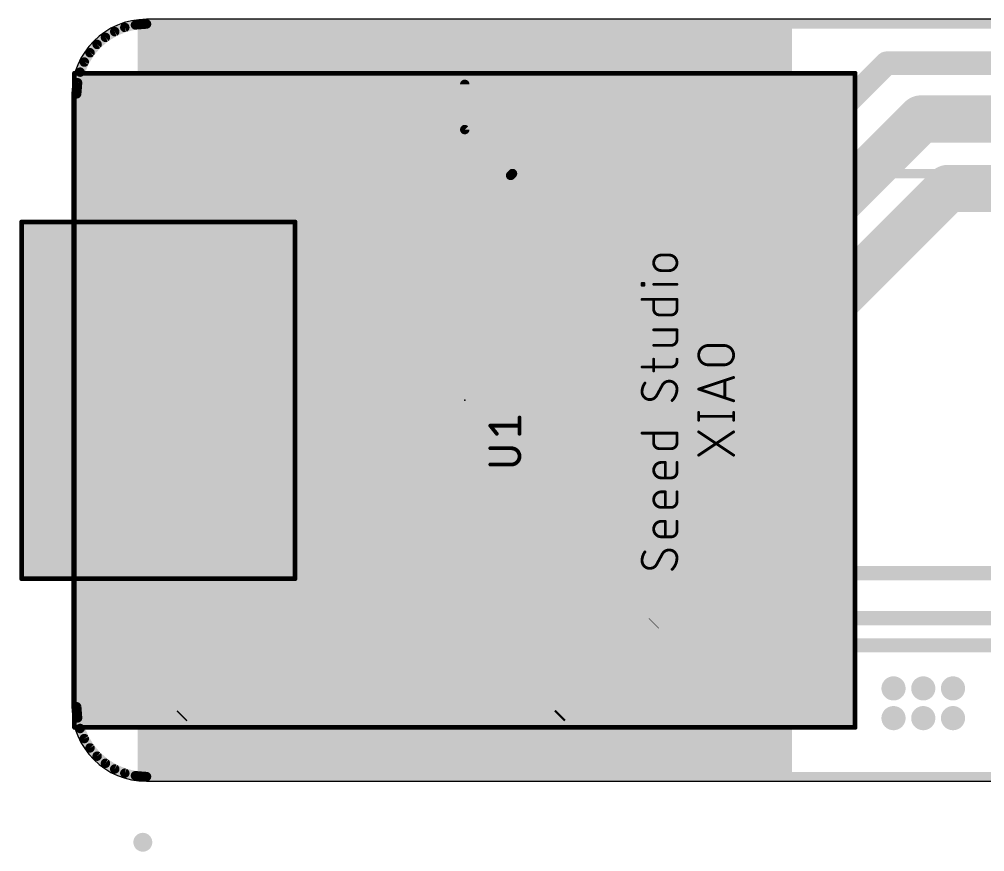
# Model space of a CAD drawing. Extents: x -1.4 to 96, y -1.9 to 20.5.
# Drawn here: x -1.42 to 24.55, y -1.89 to 20.5 of the extents above; entities that cross this region are included whole.
import ezdxf

# ---------------------------------------------------------------- set-up
doc = ezdxf.new("R2010")
doc.units = 0
for name, color, linetype in [('1', 12, 'CONTINUOUS'), ('16', 132, 'CONTINUOUS'), ('18', 110, 'CONTINUOUS'), ('20', 31, 'CONTINUOUS'), ('21', 253, 'CONTINUOUS'), ('23', 53, 'CONTINUOUS'), ('25', 253, 'CONTINUOUS'), ('39', 12, 'CONTINUOUS')]:
    doc.layers.add(name, color=color, linetype=linetype)

# ---------------------------------------------------------------- blocks, each defined once
blk = doc.blocks.new('RECT')
blk.add_solid([(-0.5, -0.5), (0.5, -0.5), (-0.5, 0.5), (0.5, 0.5)])
blk = doc.blocks.new('PIE')
at = {"const_width": 0.5}
blk.add_lwpolyline([(0, -0.25, 1), (0, 0.25, 1), (0, -0.25)], format="xyb", dxfattribs=at)
blk = doc.blocks.new('ROUNDV')
at = {"const_width": 0.5}
blk.add_lwpolyline([(0, -0.25, 1), (0, 0.25, 1), (0, -0.25)], format="xyb", dxfattribs=at)

msp = doc.modelspace()

# ---------------------------------------------------------------- linework, layer by layer
at = {"layer": '1'}
for points, const_width in [([(1.1499, 20.1685), (0.8993, 20.015)], 0.254), ([(1.4213, 20.281), (1.1499, 20.1685)], 0.254), ([(1.7071, 20.3496), (1.4213, 20.281)], 0.254), ([(2.005, 20.373), (1.7071, 20.3496)], 0.254), ([(93.995, 20.373), (2.005, 20.373)], 0.254), ([(0.8993, 20.015), (0.6759, 19.8241)], 0.254), ([(0.6759, 19.8241), (0.485, 19.6007)], 0.254), ([(0.485, 19.6007), (0.3315, 19.3501)], 0.254), ([(21.915, 19.3175), (17.78, 15.1825)], 0.635), ([(69.2837, 19.3175), (21.915, 19.3175)], 0.635), ([(0.3315, 19.3501), (0.219, 19.0787)], 0.254), ([(0.219, 19.0787), (0.1504, 18.7929)], 0.254), ([(8.0264, 18.1289), (8.0264, 18.75)], 0.635), ([(0.1504, 18.7929), (0.127, 18.495)], 0.254), ([(10.5664, 18.75), (10.5664, 17.5336)], 0.254), ([(0.127, 18.495), (0.127, 2.005)], 0.254), ([(10.9728, 15.1825), (8.0264, 18.1289)], 0.635), ([(13.7416, 8.715), (22.8466, 17.82)], 1.27), ([(22.8466, 17.82), (41.01, 17.82)], 1.27), ([(10.5664, 17.5336), (11.8, 16.3)], 0.254), ([(11.8, 16.3), (11.85, 16.35)], 0.254), ([(23.57, 15.95), (13.37, 5.75)], 1.27), ([(41.14, 15.95), (23.57, 15.95)], 1.27), ([(17.78, 15.1825), (10.9728, 15.1825)], 0.635), ([(8.2664, 7.3092), (9.6722, 8.715)], 1.27), ([(9.6722, 8.715), (13.7416, 8.715)], 1.27), ([(8.2664, 5.75), (8.2664, 7.3092)], 1.27), ([(13.37, 5.75), (10.1664, 5.75)], 1.27), ([(3.7719, 5.6007), (2.9718, 5.6007)], 0.381), ([(2.9718, 5.6007), (2.9718, 1.7754)], 0.381), ([(15.6551, 4.2536), (15.6464, 4.2449)], 0.381), ([(15.6464, 4.2449), (15.6464, 1.75)], 0.381), ([(15.6551, 4.3904), (15.6551, 4.2536)], 0.381), ([(13.1446, 3.841), (13.1446, 1.7882)], 0.381), ([(0.127, 2.005), (0.1504, 1.7071)], 0.254), ([(0.1504, 1.7071), (0.219, 1.4213)], 0.254), ([(2.9718, 1.7754), (2.9464, 1.75)], 0.381), ([(13.1446, 1.7882), (13.1064, 1.75)], 0.381), ([(0.219, 1.4213), (0.3315, 1.1499)], 0.254), ([(0.3315, 1.1499), (0.485, 0.8993)], 0.254), ([(0.485, 0.8993), (0.6759, 0.6759)], 0.254), ([(0.6759, 0.6759), (0.8993, 0.485)], 0.254), ([(0.8993, 0.485), (1.1499, 0.3315)], 0.254), ([(1.1499, 0.3315), (1.4213, 0.219)], 0.254), ([(1.4213, 0.219), (1.7071, 0.1504)], 0.254), ([(1.7071, 0.1504), (2.005, 0.127)], 0.254), ([(2.005, 0.127), (93.995, 0.127)], 0.254)]:
    msp.add_lwpolyline(points, dxfattribs=dict(at, const_width=const_width))
for points, const_width in [([(1.1256, 20.2272, 1), (1.1742, 20.1098)], 0.127), ([(1.183, 20.1144, 1), (1.1167, 20.2226)], 0.127), ([(1.4065, 20.3427, 1), (1.4362, 20.2192)], 0.127), ([(1.4456, 20.2223, 1), (1.397, 20.3396)], 0.127), ([(1.7021, 20.4129, 1), (1.712, 20.2862)], 0.127), ([(1.7219, 20.2878, 1), (1.6922, 20.4113)], 0.127), ([(2.005, 20.4365, 1), (2.005, 20.3095)], 0.127), ([(2.01, 20.3097, 1), (2, 20.4363)], 0.127), ([(0.8661, 20.0691, 1), (0.9325, 19.9608)], 0.127), ([(0.9406, 19.9667, 1), (0.8581, 20.0633)], 0.127), ([(0.6346, 19.8724, 1), (0.7171, 19.7758)], 0.127), ([(0.7242, 19.7829, 1), (0.6276, 19.8654)], 0.127), ([(0.4367, 19.6419, 1), (0.5333, 19.5594)], 0.127), ([(0.5392, 19.5675, 1), (0.4309, 19.6339)], 0.127), ([(21.915, 19.4763, 1), (21.915, 19.1588)], 0.3175), ([(22.0273, 19.2052, 1), (21.8028, 19.4298)], 0.3175), ([(0.2774, 19.3833, 1), (0.3856, 19.317)], 0.127), ([(0.3902, 19.3258, 1), (0.2728, 19.3744)], 0.127), ([(0.1604, 19.103, 1), (0.2777, 19.0544)], 0.127), ([(0.2808, 19.0638, 1), (0.1573, 19.0935)], 0.127), ([(8.1852, 18.75, 1), (7.8677, 18.75)], 0.3175), ([(0.0887, 18.8078, 1), (0.2122, 18.7781)], 0.127), ([(0.2138, 18.788, 1), (0.0871, 18.7979)], 0.127), ([(10.6299, 18.75, 1), (10.5029, 18.75)], 0.127), ([(0.1905, 18.495, 1), (0.0635, 18.495)], 0.127), ([(0.0637, 18.5, 1), (0.1903, 18.49)], 0.127), ([(8.1387, 18.2411, 1), (7.9141, 18.0166)], 0.3175), ([(22.8466, 18.1375, 1), (22.8466, 17.5025)], 0.635), ([(23.0711, 17.5955, 1), (22.622, 18.0445)], 0.635), ([(7.8677, 18.1289, 1), (8.1852, 18.1289)], 0.3175), ([(10.6113, 17.5785, 1), (10.5215, 17.4887)], 0.127), ([(10.5029, 17.5336, 1), (10.6299, 17.5336)], 0.127), ([(11.7551, 16.3449, 1), (11.8449, 16.2551)], 0.127), ([(11.7551, 16.2551, 1), (11.8449, 16.3449)], 0.127), ([(11.8949, 16.3051, 1), (11.8051, 16.3949)], 0.127), ([(23.57, 16.2675, 1), (23.57, 15.6325)], 0.635), ([(23.7945, 15.7255, 1), (23.3455, 16.1745)], 0.635), ([(10.9728, 15.3413, 1), (10.9728, 15.0238)], 0.3175), ([(10.8605, 15.0702, 1), (11.085, 15.2948)], 0.3175), ([(17.6678, 15.2948, 1), (17.8923, 15.0702)], 0.3175), ([(17.78, 15.0238, 1), (17.78, 15.3413)], 0.3175), ([(9.6722, 9.0325, 1), (9.6722, 8.3975)], 0.635), ([(9.8967, 8.4905, 1), (9.4477, 8.9395)], 0.635), ([(13.7416, 8.3975, 1), (13.7416, 9.0325)], 0.635), ([(13.517, 8.9395, 1), (13.9661, 8.4905)], 0.635), ([(8.5839, 7.3092, 1), (7.9489, 7.3092)], 0.635), ([(8.0419, 7.5337, 1), (8.4909, 7.0847)], 0.635), ([(10.1664, 6.0675, 1), (10.1664, 5.4325)], 0.635), ([(13.1455, 5.9745, 1), (13.5945, 5.5255)], 0.635), ([(13.37, 5.4325, 1), (13.37, 6.0675)], 0.635), ([(7.9489, 5.75, 1), (8.5839, 5.75)], 0.635), ([(3.0671, 5.6007, 1), (2.8765, 5.6007)], 0.1905), ([(2.9718, 5.696, 1), (2.9718, 5.5055)], 0.1905), ([(3.7719, 5.5055, 1), (3.7719, 5.696)], 0.1905), ([(15.7416, 4.2449, 1), (15.5511, 4.2449)], 0.1905), ([(15.7503, 4.3904, 1), (15.5598, 4.3904)], 0.1905), ([(15.7224, 4.1862, 1), (15.5877, 4.3209)], 0.1905), ([(15.579, 4.3123, 1), (15.7138, 4.1775)], 0.1905), ([(15.5598, 4.2536, 1), (15.7503, 4.2536)], 0.1905), ([(13.2399, 3.841, 1), (13.0494, 3.841)], 0.1905), ([(0.1903, 2.01, 1), (0.0637, 2)], 0.127), ([(0.0635, 2.005, 1), (0.1905, 2.005)], 0.127), ([(0.2122, 1.7219, 1), (0.0887, 1.6922)], 0.127), ([(2.879, 1.8174, 1), (3.0138, 1.6826)], 0.1905), ([(2.8765, 1.7754, 1), (3.0671, 1.7754)], 0.1905), ([(3.0392, 1.708, 1), (2.9044, 1.8428)], 0.1905), ([(13.039, 1.8174, 1), (13.1738, 1.6826)], 0.1905), ([(13.0494, 1.7882, 1), (13.2399, 1.7882)], 0.1905), ([(13.212, 1.7208, 1), (13.0772, 1.8556)], 0.1905), ([(15.5511, 1.75, 1), (15.7416, 1.75)], 0.1905), ([(0.0871, 1.7021, 1), (0.2138, 1.712)], 0.127), ([(0.2777, 1.4456, 1), (0.1604, 1.397)], 0.127), ([(0.1573, 1.4065, 1), (0.2808, 1.4362)], 0.127), ([(0.3856, 1.183, 1), (0.2774, 1.1167)], 0.127), ([(0.2728, 1.1256, 1), (0.3902, 1.1742)], 0.127), ([(0.5333, 0.9406, 1), (0.4367, 0.8581)], 0.127), ([(0.4309, 0.8661, 1), (0.5392, 0.9325)], 0.127), ([(0.7171, 0.7242, 1), (0.6346, 0.6276)], 0.127), ([(0.6276, 0.6346, 1), (0.7242, 0.7171)], 0.127), ([(0.9325, 0.5392, 1), (0.8661, 0.4309)], 0.127), ([(0.8581, 0.4367, 1), (0.9406, 0.5333)], 0.127), ([(1.1742, 0.3902, 1), (1.1256, 0.2728)], 0.127), ([(1.1167, 0.2774, 1), (1.183, 0.3856)], 0.127), ([(1.4362, 0.2808, 1), (1.4065, 0.1573)], 0.127), ([(1.397, 0.1604, 1), (1.4456, 0.2777)], 0.127), ([(1.712, 0.2138, 1), (1.7021, 0.0871)], 0.127), ([(1.6922, 0.0887, 1), (1.7219, 0.2122)], 0.127), ([(2.005, 0.1905, 1), (2.005, 0.0635)], 0.127), ([(2, 0.0637, 1), (2.01, 0.1903)], 0.127)]:
    msp.add_lwpolyline(points, format="xyb", dxfattribs=dict(at, const_width=const_width))
at = {"layer": '16'}
for points, const_width in [([(1.1499, 20.1685), (0.8993, 20.015)], 0.254), ([(1.4213, 20.281), (1.1499, 20.1685)], 0.254), ([(1.7071, 20.3496), (1.4213, 20.281)], 0.254), ([(2.005, 20.373), (1.7071, 20.3496)], 0.254), ([(93.995, 20.373), (2.005, 20.373)], 0.254), ([(0.8993, 20.015), (0.6759, 19.8241)], 0.254), ([(0.6759, 19.8241), (0.485, 19.6007)], 0.254), ([(0.485, 19.6007), (0.3315, 19.3501)], 0.254), ([(0.3315, 19.3501), (0.219, 19.0787)], 0.254), ([(0.219, 19.0787), (0.1504, 18.7929)], 0.254), ([(0.1504, 18.7929), (0.127, 18.495)], 0.254), ([(0.127, 18.495), (0.127, 2.005)], 0.254), ([(11.85, 16.35), (37.05, 16.35)], 0.254), ([(68.7031, 5.6007), (3.7719, 5.6007)], 0.381), ([(15.6551, 4.3904), (79.5963, 4.3904)], 0.381), ([(13.328, 3.6576), (13.1446, 3.841)], 0.381), ([(79.2333, 3.6576), (13.328, 3.6576)], 0.381), ([(0.127, 2.005), (0.1504, 1.7071)], 0.254), ([(0.1504, 1.7071), (0.219, 1.4213)], 0.254), ([(0.219, 1.4213), (0.3315, 1.1499)], 0.254), ([(0.3315, 1.1499), (0.485, 0.8993)], 0.254), ([(0.485, 0.8993), (0.6759, 0.6759)], 0.254), ([(0.6759, 0.6759), (0.8993, 0.485)], 0.254), ([(0.8993, 0.485), (1.1499, 0.3315)], 0.254), ([(1.1499, 0.3315), (1.4213, 0.219)], 0.254), ([(1.4213, 0.219), (1.7071, 0.1504)], 0.254), ([(1.7071, 0.1504), (2.005, 0.127)], 0.254), ([(2.005, 0.127), (93.995, 0.127)], 0.254)]:
    msp.add_lwpolyline(points, dxfattribs=dict(at, const_width=const_width))
for points, const_width in [([(1.1256, 20.2272, 1), (1.1742, 20.1098)], 0.127), ([(1.183, 20.1144, 1), (1.1167, 20.2226)], 0.127), ([(1.4065, 20.3427, 1), (1.4362, 20.2192)], 0.127), ([(1.4456, 20.2223, 1), (1.397, 20.3396)], 0.127), ([(1.7021, 20.4129, 1), (1.712, 20.2862)], 0.127), ([(1.7219, 20.2878, 1), (1.6922, 20.4113)], 0.127), ([(2.005, 20.4365, 1), (2.005, 20.3095)], 0.127), ([(2.01, 20.3097, 1), (2, 20.4363)], 0.127), ([(0.8661, 20.0691, 1), (0.9325, 19.9608)], 0.127), ([(0.9406, 19.9667, 1), (0.8581, 20.0633)], 0.127), ([(0.6346, 19.8724, 1), (0.7171, 19.7758)], 0.127), ([(0.7242, 19.7829, 1), (0.6276, 19.8654)], 0.127), ([(0.4367, 19.6419, 1), (0.5333, 19.5594)], 0.127), ([(0.5392, 19.5675, 1), (0.4309, 19.6339)], 0.127), ([(0.2774, 19.3833, 1), (0.3856, 19.317)], 0.127), ([(0.3902, 19.3258, 1), (0.2728, 19.3744)], 0.127), ([(0.1604, 19.103, 1), (0.2777, 19.0544)], 0.127), ([(0.2808, 19.0638, 1), (0.1573, 19.0935)], 0.127), ([(0.0887, 18.8078, 1), (0.2122, 18.7781)], 0.127), ([(0.2138, 18.788, 1), (0.0871, 18.7979)], 0.127), ([(0.1905, 18.495, 1), (0.0635, 18.495)], 0.127), ([(0.0637, 18.5, 1), (0.1903, 18.49)], 0.127), ([(11.85, 16.4135, 1), (11.85, 16.2865)], 0.127), ([(3.7719, 5.696, 1), (3.7719, 5.5055)], 0.1905), ([(15.6551, 4.4857, 1), (15.6551, 4.2952)], 0.1905), ([(13.212, 3.9084, 1), (13.0772, 3.7736)], 0.1905), ([(13.328, 3.7529, 1), (13.328, 3.5623)], 0.1905), ([(13.2606, 3.5902, 1), (13.3954, 3.725)], 0.1905), ([(0.1903, 2.01, 1), (0.0637, 2)], 0.127), ([(0.0635, 2.005, 1), (0.1905, 2.005)], 0.127), ([(0.2122, 1.7219, 1), (0.0887, 1.6922)], 0.127), ([(0.0871, 1.7021, 1), (0.2138, 1.712)], 0.127), ([(0.2777, 1.4456, 1), (0.1604, 1.397)], 0.127), ([(0.1573, 1.4065, 1), (0.2808, 1.4362)], 0.127), ([(0.3856, 1.183, 1), (0.2774, 1.1167)], 0.127), ([(0.2728, 1.1256, 1), (0.3902, 1.1742)], 0.127), ([(0.5333, 0.9406, 1), (0.4367, 0.8581)], 0.127), ([(0.4309, 0.8661, 1), (0.5392, 0.9325)], 0.127), ([(0.7171, 0.7242, 1), (0.6346, 0.6276)], 0.127), ([(0.6276, 0.6346, 1), (0.7242, 0.7171)], 0.127), ([(0.9325, 0.5392, 1), (0.8661, 0.4309)], 0.127), ([(0.8581, 0.4367, 1), (0.9406, 0.5333)], 0.127), ([(1.1742, 0.3902, 1), (1.1256, 0.2728)], 0.127), ([(1.1167, 0.2774, 1), (1.183, 0.3856)], 0.127), ([(1.4362, 0.2808, 1), (1.4065, 0.1573)], 0.127), ([(1.397, 0.1604, 1), (1.4456, 0.2777)], 0.127), ([(1.712, 0.2138, 1), (1.7021, 0.0871)], 0.127), ([(1.6922, 0.0887, 1), (1.7219, 0.2122)], 0.127), ([(2.005, 0.1905, 1), (2.005, 0.0635)], 0.127), ([(2, 0.0637, 1), (2.01, 0.1903)], 0.127)]:
    msp.add_lwpolyline(points, format="xyb", dxfattribs=dict(at, const_width=const_width))
at = {"layer": '20'}
for p, q in [((94, 20.5), (2, 20.5)), ((0, 18.5), (0, 2)), ((2, 0), (94, 0))]:
    msp.add_line(p, q, dxfattribs=at)
for centre, start, end in [((2, 18.5), 90, 180), ((2, 2), 180, 270)]:
    msp.add_arc(centre, 2, start, end, dxfattribs=at)
at = {"layer": '21', "const_width": 0.127}
for points in [[(21.0664, 19.05), (0.0664, 19.05)], [(0.0664, 19.05), (0.0664, 1.45)], [(21.0664, 1.45), (21.0664, 19.05)], [(-1.3536, 5.45), (-1.3536, 15.05)], [(-1.3536, 15.05), (5.9984, 15.05)], [(5.9984, 15.05), (5.9984, 5.45)], [(5.9984, 5.45), (-1.3536, 5.45)], [(0.0664, 1.45), (21.0664, 1.45)]]:
    msp.add_lwpolyline(points, dxfattribs=at)
at = {"layer": '21', "const_width": 0.0635}
for points in [[(0.0664, 19.0817, 1), (0.0664, 19.0183)], [(0.0982, 19.05, 1), (0.0347, 19.05)], [(21.0982, 19.05, 1), (21.0347, 19.05)], [(21.0664, 19.0183, 1), (21.0664, 19.0817)], [(-1.3219, 15.05, 1), (-1.3854, 15.05)], [(-1.3536, 15.0818, 1), (-1.3536, 15.0183)], [(6.0301, 15.05, 1), (5.9667, 15.05)], [(5.9984, 15.0183, 1), (5.9984, 15.0818)], [(-1.3854, 5.45, 1), (-1.3219, 5.45)], [(-1.3536, 5.4817, 1), (-1.3536, 5.4183)], [(5.9667, 5.45, 1), (6.0301, 5.45)], [(5.9984, 5.4183, 1), (5.9984, 5.4817)], [(0.0664, 1.4818, 1), (0.0664, 1.4183)], [(0.0347, 1.45, 1), (0.0982, 1.45)], [(21.0347, 1.45, 1), (21.0982, 1.45)], [(21.0664, 1.4183, 1), (21.0664, 1.4818)]]:
    msp.add_lwpolyline(points, format="xyb", dxfattribs=at)
at = {"layer": '23'}
msp.add_point((10.5664, 10.25), dxfattribs=at)
at = {"layer": '25'}
for points, const_width in [([(15.8566, 14.1578, 1), (15.8566, 13.7401)], 0.0762), ([(15.8566, 14.1768, 1), (15.8566, 14.1387)], 0.0381), ([(15.8566, 14.1387, 1), (15.8566, 14.1768)], 0.0381), ([(16.0655, 13.7401, 1), (16.0655, 14.1578)], 0.0762), ([(16.0655, 14.1768, 1), (16.0655, 14.1387)], 0.0381), ([(16.0655, 14.1387, 1), (16.0655, 14.1768)], 0.0381), ([(15.8566, 13.7591, 1), (15.8566, 13.721)], 0.0381), ([(15.8566, 13.721, 1), (15.8566, 13.7591)], 0.0381), ([(16.0655, 13.7591, 1), (16.0655, 13.721)], 0.0381), ([(16.0655, 13.721, 1), (16.0655, 13.7591)], 0.0381), ([(15.3345, 13.415, 1), (15.3345, 13.3769)], 0.0381), ([(15.3345, 13.3628, 1), (15.3345, 13.3247)], 0.0381), ([(15.3536, 13.3959, 1), (15.3155, 13.3959)], 0.0381), ([(15.3155, 13.3437, 1), (15.3536, 13.3437)], 0.0381), ([(15.4058, 13.3959, 1), (15.3677, 13.3959)], 0.0381), ([(15.3677, 13.3437, 1), (15.4058, 13.3437)], 0.0381), ([(15.3867, 13.3769, 1), (15.3867, 13.415)], 0.0381), ([(15.3867, 13.3247, 1), (15.3867, 13.3628)], 0.0381), ([(15.6478, 13.3889, 1), (15.6478, 13.3508)], 0.0381), ([(16.2743, 13.3508, 1), (16.2743, 13.3889)], 0.0381), ([(15.3345, 12.9835, 1), (15.3345, 12.9454)], 0.0381), ([(15.6668, 12.9645, 1), (15.6287, 12.9645)], 0.0381), ([(16.2934, 12.9645, 1), (16.2553, 12.9645)], 0.0381), ([(16.2743, 12.9454, 1), (16.2743, 12.9835)], 0.0381), ([(15.6478, 12.7034, 0.4142), (15.8044, 12.5468)], 0.0762), ([(15.6668, 12.7034, 1), (15.6287, 12.7034)], 0.0381), ([(16.1177, 12.5468, 0.4142), (16.2743, 12.7034)], 0.0762), ([(16.2934, 12.7034, 1), (16.2553, 12.7034)], 0.0381), ([(15.6287, 12.7034, 1), (15.6668, 12.7034)], 0.0381), ([(15.8044, 12.5659, 1), (15.8044, 12.5278)], 0.0381), ([(15.8044, 12.5278, 1), (15.8044, 12.5659)], 0.0381), ([(16.1177, 12.5659, 1), (16.1177, 12.5278)], 0.0381), ([(16.1177, 12.5278, 1), (16.1177, 12.5659)], 0.0381), ([(16.2553, 12.7034, 1), (16.2934, 12.7034)], 0.0381), ([(15.6478, 12.1651, 1), (15.6478, 12.127)], 0.0381), ([(16.2934, 12.1461, 1), (16.2553, 12.1461)], 0.0381), ([(16.2743, 12.127, 1), (16.2743, 12.1651)], 0.0381), ([(15.6478, 11.7475, 1), (15.6478, 11.7094)], 0.0381), ([(16.1177, 11.7284, 0.4142), (16.2743, 11.885)], 0.0762), ([(16.1177, 11.7475, 1), (16.1177, 11.7094)], 0.0381), ([(16.1177, 11.7094, 1), (16.1177, 11.7475)], 0.0381), ([(16.2934, 11.885, 1), (16.2553, 11.885)], 0.0381), ([(16.2553, 11.885, 1), (16.2934, 11.885)], 0.0381), ([(17.1196, 11.7259, 1), (17.1196, 11.2038)], 0.0762), ([(17.1196, 11.7449, 1), (17.1196, 11.7068)], 0.0381), ([(17.1196, 11.7068, 1), (17.1196, 11.7449)], 0.0381), ([(17.5372, 11.2038, 1), (17.5372, 11.7259)], 0.0762), ([(17.5372, 11.7449, 1), (17.5372, 11.7068)], 0.0381), ([(17.5372, 11.7068, 1), (17.5372, 11.7449)], 0.0381), ([(15.3345, 11.1654, 1), (15.3345, 11.1273)], 0.0381), ([(15.6668, 11.3552, 1), (15.6287, 11.3552)], 0.0381), ([(16.1177, 11.1464, 0.4142), (16.2743, 11.303)], 0.0762), ([(16.1177, 11.1654, 1), (16.1177, 11.1273)], 0.0381), ([(16.1177, 11.1273, 1), (16.1177, 11.1654)], 0.0381), ([(16.2934, 11.3552, 1), (16.2553, 11.3552)], 0.0381), ([(16.2934, 11.303, 1), (16.2553, 11.303)], 0.0381), ([(16.2553, 11.303, 1), (16.2934, 11.303)], 0.0381), ([(17.1196, 11.2228, 1), (17.1196, 11.1847)], 0.0381), ([(17.1196, 11.1847, 1), (17.1196, 11.2228)], 0.0381), ([(17.5372, 11.2228, 1), (17.5372, 11.1847)], 0.0381), ([(17.5372, 11.1847, 1), (17.5372, 11.2228)], 0.0381), ([(15.6287, 11.0419, 1), (15.6668, 11.0419)], 0.0381), ([(15.4128, 10.7135, 0.1623), (15.3345, 10.4786)], 0.0762), ([(15.4281, 10.7021, 1), (15.3976, 10.725)], 0.0381), ([(16.0655, 10.7658, 0.2656), (15.8827, 10.6613)], 0.0762), ([(15.8663, 10.671, 1), (15.8991, 10.6517)], 0.0381), ([(15.8994, 10.6522, 1), (15.866, 10.6705)], 0.0381), ([(16.2743, 10.5569, 0.4142), (16.0655, 10.7658)], 0.0762), ([(16.0655, 10.7848, 1), (16.0655, 10.7467)], 0.0381), ([(16.0655, 10.7467, 1), (16.0655, 10.7848)], 0.0381), ([(17.5824, 10.7854, 1), (17.5443, 10.7854)], 0.0381), ([(17.8043, 10.8456, 1), (17.7923, 10.8818)], 0.0381), ([(15.3345, 10.4786, 0.4142), (15.5433, 10.2698)], 0.0762), ([(15.3536, 10.4786, 1), (15.3155, 10.4786)], 0.0381), ([(15.3155, 10.4786, 1), (15.3536, 10.4786)], 0.0381), ([(15.5433, 10.2698, 0.2656), (15.7261, 10.3742)], 0.0762), ([(15.7094, 10.3833, 1), (15.7428, 10.365)], 0.0381), ([(15.7425, 10.3645, 1), (15.7097, 10.3838)], 0.0381), ([(16.1438, 10.2436, 0.2), (16.2743, 10.5569)], 0.0762), ([(16.2933, 10.5569, 1), (16.2553, 10.5569)], 0.0381), ([(16.2553, 10.5569, 1), (16.2934, 10.5569)], 0.0381), ([(16.8645, 10.5685, 1), (16.8525, 10.5323)], 0.0381), ([(16.8525, 10.5685, 1), (16.8645, 10.5323)], 0.0381), ([(15.5433, 10.2888, 1), (15.5433, 10.2507)], 0.0381), ([(15.5433, 10.2507, 1), (15.5433, 10.2888)], 0.0381), ([(16.1304, 10.2572, 1), (16.1572, 10.2301)], 0.0381), ([(17.5443, 10.3155, 1), (17.5824, 10.3155)], 0.0381), ([(17.7923, 10.2191, 1), (17.8043, 10.2552)], 0.0381), ([(16.8775, 9.9233, 1), (16.8394, 9.9233)], 0.0381), ([(17.8174, 9.9233, 1), (17.7793, 9.9233)], 0.0381), ([(11.272, 9.5842, 1), (11.2324, 9.5524)], 0.0508), ([(11.2522, 9.5937, 1), (11.2522, 9.5429)], 0.0508), ([(12.065, 9.787, 1), (12.0142, 9.787)], 0.0508), ([(12.0396, 9.5429, 1), (12.0396, 9.5937)], 0.0508), ([(16.8585, 9.838, 1), (16.8585, 9.7999)], 0.0381), ([(16.8394, 9.7145, 1), (16.8775, 9.7145)], 0.0381), ([(17.7793, 9.7145, 1), (17.8174, 9.7145)], 0.0381), ([(17.7983, 9.7999, 1), (17.7983, 9.838)], 0.0381), ([(11.4073, 9.3337, 1), (11.447, 9.3654)], 0.0508), ([(12.0142, 9.3496, 1), (12.065, 9.3496)], 0.0508), ([(15.3345, 9.3869, 1), (15.3345, 9.3488)], 0.0381), ([(15.6668, 9.3679, 1), (15.6287, 9.3679)], 0.0381), ([(16.2934, 9.3679, 1), (16.2553, 9.3679)], 0.0381), ([(16.2743, 9.3488, 1), (16.2743, 9.3869)], 0.0381), ([(16.8691, 9.4165, 1), (16.8479, 9.3848)], 0.0381), ([(17.8089, 9.3848, 1), (17.7877, 9.4165)], 0.0381), ([(15.6478, 9.1068, 0.4142), (15.8044, 8.9502)], 0.0762), ([(15.6668, 9.1068, 1), (15.6287, 9.1068)], 0.0381), ([(15.6287, 9.1068, 1), (15.6668, 9.1068)], 0.0381), ([(16.1177, 8.9502, 0.4142), (16.2743, 9.1068)], 0.0762), ([(16.2934, 9.1068, 1), (16.2553, 9.1068)], 0.0381), ([(16.2553, 9.1068, 1), (16.2934, 9.1068)], 0.0381), ([(11.2522, 8.9856, 1), (11.2522, 8.9348)], 0.0508), ([(11.8209, 8.5228, 1), (11.8209, 8.9602)], 0.1016), ([(11.8209, 8.9856, 1), (11.8209, 8.9348)], 0.0508), ([(11.8209, 8.9348, 1), (11.8209, 8.9856)], 0.0508), ([(15.8044, 8.9692, 1), (15.8044, 8.9311)], 0.0381), ([(15.8044, 8.9311, 1), (15.8044, 8.9692)], 0.0381), ([(16.1177, 8.9692, 1), (16.1177, 8.9311)], 0.0381), ([(16.1177, 8.9311, 1), (16.1177, 8.9692)], 0.0381), ([(11.2522, 8.5482, 1), (11.2522, 8.4974)], 0.0508), ([(11.8209, 8.5482, 1), (11.8209, 8.4974)], 0.0508), ([(11.8209, 8.4974, 1), (11.8209, 8.5482)], 0.0508), ([(15.8566, 8.58, 1), (15.8566, 8.1623)], 0.0762), ([(15.8566, 8.599, 1), (15.8566, 8.5609)], 0.0381), ([(15.8566, 8.5609, 1), (15.8566, 8.599)], 0.0381), ([(15.9801, 8.58, 1), (15.942, 8.58)], 0.0381), ([(15.961, 8.5609, 1), (15.961, 8.599)], 0.0381), ([(16.2934, 8.58, 1), (16.2553, 8.58)], 0.0381), ([(16.8479, 8.79, 1), (16.8691, 8.7583)], 0.0381), ([(17.7877, 8.7583, 1), (17.8089, 8.79)], 0.0381), ([(16.1177, 8.1623, 0.4142), (16.2743, 8.3189)], 0.0762), ([(16.2934, 8.3189, 1), (16.2553, 8.3189)], 0.0381), ([(16.2553, 8.3189, 1), (16.2934, 8.3189)], 0.0381), ([(15.8566, 8.1813, 1), (15.8566, 8.1432)], 0.0381), ([(15.8566, 8.1432, 1), (15.8566, 8.1813)], 0.0381), ([(15.942, 8.1623, 1), (15.9801, 8.1623)], 0.0381), ([(16.1177, 8.1813, 1), (16.1177, 8.1432)], 0.0381), ([(16.1177, 8.1432, 1), (16.1177, 8.1813)], 0.0381), ([(15.8566, 7.7875, 1), (15.8566, 7.3698)], 0.0762), ([(15.8566, 7.8065, 1), (15.8566, 7.7684)], 0.0381), ([(15.8566, 7.7684, 1), (15.8566, 7.8065)], 0.0381), ([(15.9801, 7.7875, 1), (15.942, 7.7875)], 0.0381), ([(15.961, 7.7684, 1), (15.961, 7.8065)], 0.0381), ([(16.2934, 7.7875, 1), (16.2553, 7.7875)], 0.0381), ([(16.1177, 7.3698, 0.4142), (16.2743, 7.5264)], 0.0762), ([(16.2934, 7.5264, 1), (16.2553, 7.5264)], 0.0381), ([(16.2553, 7.5264, 1), (16.2934, 7.5264)], 0.0381), ([(15.8566, 7.3889, 1), (15.8566, 7.3508)], 0.0381), ([(15.8566, 7.3508, 1), (15.8566, 7.3889)], 0.0381), ([(15.942, 7.3698, 1), (15.9801, 7.3698)], 0.0381), ([(16.1177, 7.3889, 1), (16.1177, 7.3508)], 0.0381), ([(16.1177, 7.3508, 1), (16.1177, 7.3889)], 0.0381), ([(15.8566, 6.995, 1), (15.8566, 6.5773)], 0.0762), ([(15.8566, 7.0141, 1), (15.8566, 6.976)], 0.0381), ([(15.8566, 6.976, 1), (15.8566, 7.0141)], 0.0381), ([(15.9801, 6.995, 1), (15.942, 6.995)], 0.0381), ([(15.961, 6.976, 1), (15.961, 7.0141)], 0.0381), ([(16.2934, 6.995, 1), (16.2553, 6.995)], 0.0381), ([(16.1177, 6.5773, 0.4142), (16.2743, 6.734)], 0.0762), ([(16.2934, 6.734, 1), (16.2553, 6.734)], 0.0381), ([(16.2553, 6.734, 1), (16.2934, 6.734)], 0.0381), ([(15.8566, 6.5964, 1), (15.8566, 6.5583)], 0.0381), ([(15.8566, 6.5583, 1), (15.8566, 6.5964)], 0.0381), ([(15.942, 6.5773, 1), (15.9801, 6.5773)], 0.0381), ([(16.1177, 6.5964, 1), (16.1177, 6.5583)], 0.0381), ([(16.1177, 6.5583, 1), (16.1177, 6.5964)], 0.0381), ([(16.0655, 6.2243, 0.2656), (15.8827, 6.1198)], 0.0762), ([(16.2743, 6.0154, 0.4142), (16.0655, 6.2243)], 0.0762), ([(16.0655, 6.2433, 1), (16.0655, 6.2052)], 0.0381), ([(16.0655, 6.2052, 1), (16.0655, 6.2433)], 0.0381), ([(15.4128, 6.1721, 0.1623), (15.3345, 5.9371)], 0.0762), ([(15.3345, 5.9371, 0.4142), (15.5433, 5.7283)], 0.0762), ([(15.3536, 5.9371, 1), (15.3155, 5.9371)], 0.0381), ([(15.4281, 6.1606, 1), (15.3976, 6.1835)], 0.0381), ([(15.8663, 6.1295, 1), (15.8991, 6.1102)], 0.0381), ([(15.8994, 6.1107, 1), (15.866, 6.129)], 0.0381), ([(16.1438, 5.7022, 0.2), (16.2743, 6.0154)], 0.0762), ([(16.2933, 6.0154, 1), (16.2553, 6.0154)], 0.0381), ([(16.2553, 6.0154, 1), (16.2934, 6.0154)], 0.0381), ([(15.3155, 5.9371, 1), (15.3536, 5.9371)], 0.0381), ([(15.5433, 5.7283, 0.2656), (15.7261, 5.8327)], 0.0762), ([(15.5433, 5.7473, 1), (15.5433, 5.7092)], 0.0381), ([(15.5433, 5.7092, 1), (15.5433, 5.7473)], 0.0381), ([(15.7094, 5.8418, 1), (15.7428, 5.8236)], 0.0381), ([(15.7425, 5.823, 1), (15.7097, 5.8424)], 0.0381), ([(16.1304, 5.7157, 1), (16.1572, 5.6886)], 0.0381), ([(1.9054, -1.766, 1), (1.9054, -1.512, 1), (1.9054, -1.766)], 0.254)]:
    msp.add_lwpolyline(points, format="xyb", dxfattribs=dict(at, const_width=const_width))
for points, const_width in [([(15.8566, 14.1578), (16.0655, 14.1578)], 0.0762), ([(16.0655, 13.7401), (15.8566, 13.7401)], 0.0762), ([(15.3345, 13.3437), (15.3345, 13.3959)], 0.0762), ([(15.3345, 13.3959), (15.3867, 13.3959)], 0.0762), ([(15.3867, 13.3437), (15.3345, 13.3437)], 0.0762), ([(15.3867, 13.3959), (15.3867, 13.3437)], 0.0762), ([(16.2743, 13.3698), (15.6478, 13.3698)], 0.0762), ([(15.3345, 12.9645), (16.2743, 12.9645)], 0.0762), ([(15.6478, 12.7034), (15.6478, 12.9645)], 0.0762), ([(16.2743, 12.9645), (16.2743, 12.7034)], 0.0762), ([(16.1177, 12.5468), (15.8044, 12.5468)], 0.0762), ([(16.2743, 12.1461), (15.6478, 12.1461)], 0.0762), ([(16.2743, 11.885), (16.2743, 12.1461)], 0.0762), ([(15.6478, 11.7284), (16.1177, 11.7284)], 0.0762), ([(17.1196, 11.7259), (17.5372, 11.7259)], 0.0762), ([(15.3345, 11.1464), (16.1177, 11.1464)], 0.0762), ([(15.6478, 11.0419), (15.6478, 11.3552)], 0.0762), ([(16.2743, 11.303), (16.2743, 11.3552)], 0.0762), ([(17.5372, 11.2038), (17.1196, 11.2038)], 0.0762), ([(15.8827, 10.6613), (15.7261, 10.3742)], 0.0762), ([(16.8585, 10.5504), (17.7983, 10.8637)], 0.0762), ([(17.5633, 10.7854), (17.5633, 10.3155)], 0.0762), ([(17.7983, 10.2372), (16.8585, 10.5504)], 0.0762), ([(16.8585, 9.7145), (16.8585, 9.9233)], 0.0762), ([(17.7983, 9.7145), (17.7983, 9.9233)], 0.0762), ([(11.4272, 9.3496), (11.2522, 9.5683)], 0.1016), ([(11.2522, 9.5683), (12.0396, 9.5683)], 0.1016), ([(12.0396, 9.3496), (12.0396, 9.787)], 0.1016), ([(16.8585, 9.8189), (17.7983, 9.8189)], 0.0762), ([(15.3345, 9.3679), (16.2743, 9.3679)], 0.0762), ([(15.6478, 9.1068), (15.6478, 9.3679)], 0.0762), ([(16.2743, 9.3679), (16.2743, 9.1068)], 0.0762), ([(17.7983, 8.7741), (16.8585, 9.4007)], 0.0762), ([(16.8585, 8.7741), (17.7983, 9.4007)], 0.0762), ([(11.8209, 8.9602), (11.2522, 8.9602)], 0.1016), ([(16.1177, 8.9502), (15.8044, 8.9502)], 0.0762), ([(11.2522, 8.5228), (11.8209, 8.5228)], 0.1016), ([(15.8566, 8.58), (15.961, 8.58)], 0.0762), ([(15.961, 8.58), (15.961, 8.1623)], 0.0762), ([(16.2743, 8.58), (16.2743, 8.3189)], 0.0762), ([(16.1177, 8.1623), (15.8566, 8.1623)], 0.0762), ([(15.8566, 7.7875), (15.961, 7.7875)], 0.0762), ([(15.961, 7.7875), (15.961, 7.3698)], 0.0762), ([(16.2743, 7.7875), (16.2743, 7.5264)], 0.0762), ([(16.1177, 7.3698), (15.8566, 7.3698)], 0.0762), ([(15.8566, 6.995), (15.961, 6.995)], 0.0762), ([(15.961, 6.995), (15.961, 6.5773)], 0.0762), ([(16.2743, 6.995), (16.2743, 6.734)], 0.0762), ([(16.1177, 6.5773), (15.8566, 6.5773)], 0.0762), ([(15.8827, 6.1198), (15.7261, 5.8327)], 0.0762)]:
    msp.add_lwpolyline(points, dxfattribs=dict(at, const_width=const_width))

# ---------------------------------------------------------------- block references
at = {"layer": '1'}
for p, xscale, yscale, rotation in [((2.9464, 18.75), 3, 2, 90), ((5.4864, 18.75), 3, 2, 90), ((8.0264, 18.75), 3, 2, 90), ((10.5664, 18.75), 3, 2, 90), ((13.1064, 18.75), 3, 2, 90), ((15.6464, 18.75), 3, 2, 90), ((18.1864, 18.75), 3, 2, 90), ((11.1664, 12.35), 3.5, 3.5, 180), ((8.2664, 5.75), 2.3, 1.3, 270), ((10.1664, 5.75), 2.3, 1.3, 270), ((2.9464, 1.75), 3, 2, 90), ((5.4864, 1.75), 3, 2, 90), ((8.0264, 1.75), 3, 2, 90), ((10.5664, 1.75), 3, 2, 90), ((13.1064, 1.75), 3, 2, 90), ((15.6464, 1.75), 3, 2, 90), ((18.1864, 1.75), 3, 2, 90)]:
    msp.add_blockref('RECT', p, dxfattribs=dict(at, xscale=xscale, yscale=yscale, rotation=rotation))
at = {"layer": '1', "xscale": 1.5, "yscale": 1.5}
for p in [(1.9864, 11.52), (4.5264, 11.52), (7.0664, 11.52), (1.9864, 8.98), (4.5264, 8.98), (7.0664, 8.98)]:
    msp.add_blockref('PIE', p, dxfattribs=at)
at = {"layer": '18', "xscale": 0.65, "yscale": 0.65}
for p in [(5.5, 16.4), (5.5, 16.4), (11.85, 16.35), (11.85, 16.35), (3.7719, 5.6007), (3.7719, 5.6007), (15.6551, 4.3904), (15.6551, 4.3904), (13.1446, 3.841), (13.1446, 3.841), (22.1, 2.5), (22.1, 2.5), (22.9, 2.5), (22.9, 2.5), (23.7, 2.5), (23.7, 2.5), (22.1, 1.7), (22.1, 1.7), (22.9, 1.7), (22.9, 1.7), (23.7, 1.7), (23.7, 1.7)]:
    msp.add_blockref('ROUNDV', p, dxfattribs=at)
at = {"layer": '39', "rotation": 90}
for p, xscale, yscale in [((10.5664, 19.75), 1.4, 17.6), ((10.5664, 10.25), 17.6, 21), ((-0.6336, 10.25), 9.6, 1.4), ((10.5664, 0.75), 1.4, 17.6)]:
    msp.add_blockref('RECT', p, dxfattribs=dict(at, xscale=xscale, yscale=yscale))

doc.saveas('drawing.dxf')
